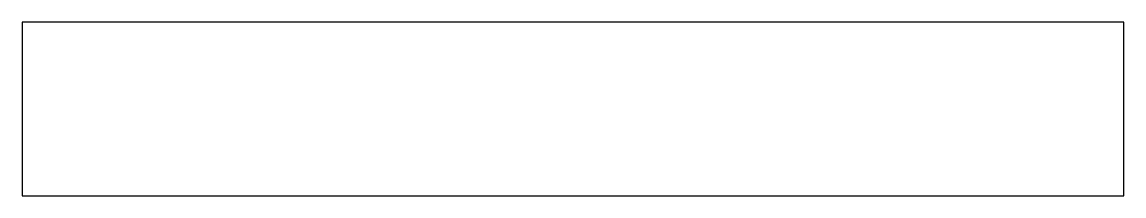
# Model space of a CAD drawing. Header units: metres. Extents: x -18.5 to 13.8, y -1.1 to 46.5.
# Drawn here: x -18.55 to 13.75, y -1.1 to 4 of the extents above.
import ezdxf

# ---------------------------------------------------------------- set-up
doc = ezdxf.new("R2010")
doc.units = ezdxf.units.M

msp = doc.modelspace()

# ---------------------------------------------------------------- linework, layer by layer
for p, q in [((-16.298, 4), (-18.55, 4)), ((-18.55, 4), (-18.55, 3.618)), ((-15.914, 4), (-16.298, 4)), ((-15.471, 4), (-15.914, 4)), ((-15.026, 4), (-15.471, 4)), ((-14.669, 4), (-15.026, 4)), ((-14.495, 4), (-14.669, 4)), ((2.816, 4), (-14.495, 4)), ((11.922, 4), (2.816, 4)), ((12.097, 4), (11.922, 4)), ((12.341, 4), (12.097, 4)), ((12.598, 4), (12.341, 4)), ((12.825, 4), (12.598, 4)), ((13.001, 4), (12.825, 4)), ((13.123, 4), (13.001, 4)), ((13.75, 4), (13.123, 4)), ((13.75, 0.099), (13.75, 4)), ((-18.55, 3.618), (-18.55, 0.099)), ((-18.55, 0.099), (-18.55, -0.85)), ((13.75, -1.1), (13.75, 0.099)), ((-18.55, -0.85), (-18.55, -0.877)), ((-18.55, -0.877), (-18.55, -0.897)), ((-18.55, -0.897), (-18.55, -0.91)), ((-18.55, -0.91), (-18.55, -1.026)), ((-18.55, -1.026), (-18.55, -1.034)), ((-18.55, -1.034), (-18.55, -1.036)), ((-18.55, -1.036), (-18.55, -1.1)), ((-18.55, -1.1), (-18.246, -1.1)), ((-18.246, -1.1), (-16.237, -1.1)), ((-16.237, -1.1), (-16.008, -1.1)), ((-16.008, -1.1), (-15.694, -1.1)), ((-15.694, -1.1), (-15.293, -1.1)), ((-15.293, -1.1), (-14.819, -1.1)), ((-14.819, -1.1), (-14.315, -1.1)), ((-14.315, -1.1), (-13.86, -1.1)), ((-14.315, -1.1), (-14.315, -1.1)), ((-13.86, -1.1), (-13.543, -1.1)), ((-13.543, -1.1), (-13.432, -1.1)), ((-13.432, -1.1), (0.341, -1.1)), ((0.341, -1.1), (1.292, -1.1)), ((1.292, -1.1), (11.33, -1.1)), ((11.33, -1.1), (11.385, -1.1)), ((11.385, -1.1), (11.554, -1.1)), ((11.554, -1.1), (11.813, -1.1)), ((11.813, -1.1), (12.112, -1.1)), ((12.112, -1.1), (12.399, -1.1)), ((12.399, -1.1), (12.639, -1.1)), ((12.639, -1.1), (12.818, -1.1)), ((12.818, -1.1), (12.938, -1.1)), ((12.938, -1.1), (13.006, -1.1)), ((13.006, -1.1), (13.75, -1.1))]:
    msp.add_line(p, q)

doc.saveas('drawing.dxf')
